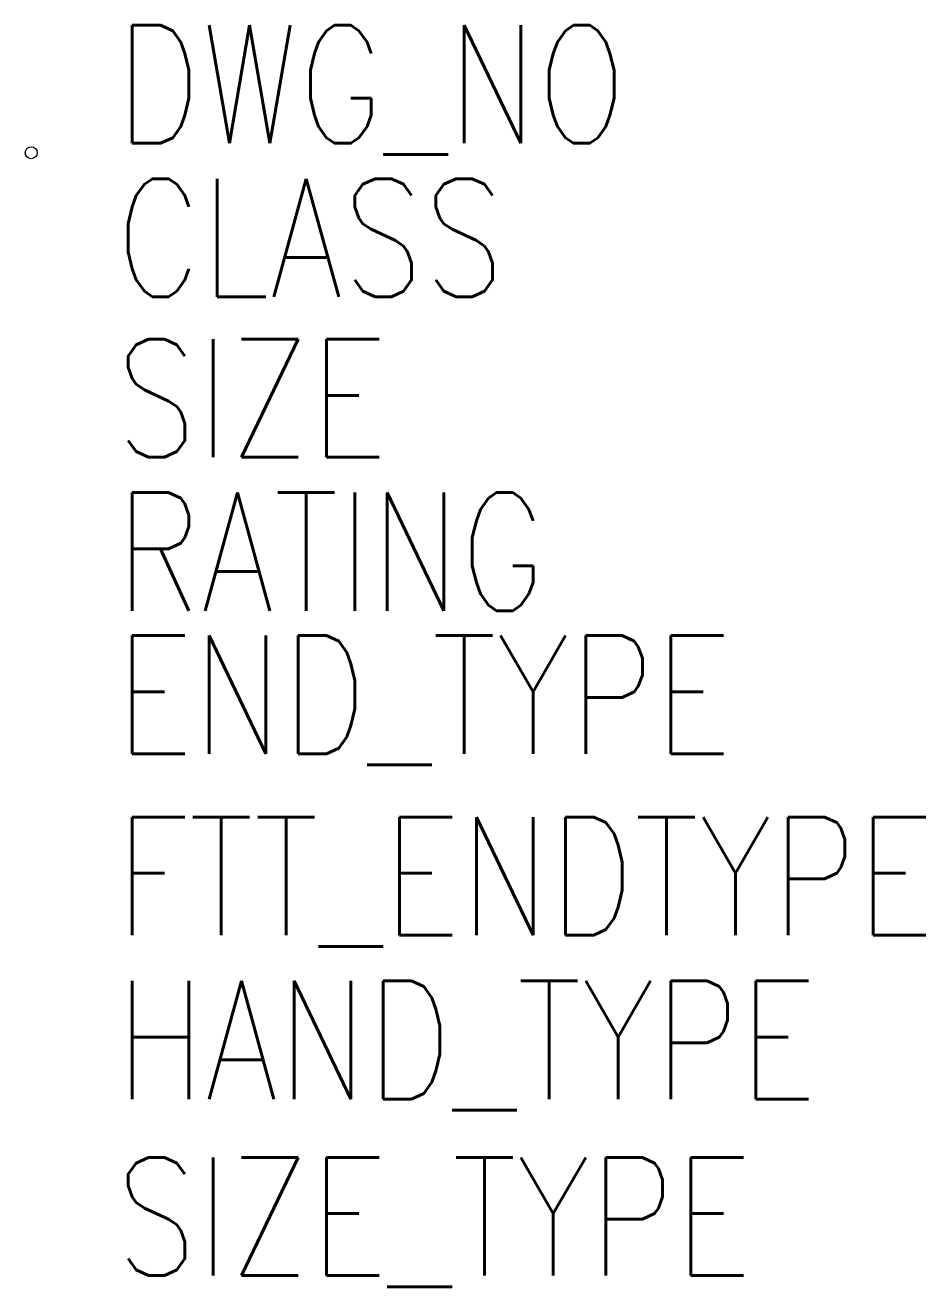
# Model space of a CAD drawing. Extents: x 315.5 to 334.5, y 203.4 to 230.1.
import ezdxf

# ---------------------------------------------------------------- set-up
doc = ezdxf.new("R2010")
doc.units = 0
doc.header["$LTSCALE"] = 8
doc.layers.add('GHKISO', color=6, linetype='CONTINUOUS')
doc.styles.get("Standard").update_dxf_attribs({"font": 'SIMPLEX.shx', "width": 0.8})

msp = doc.modelspace()

# ---------------------------------------------------------------- linework, layer by layer
at = {"layer": 'GHKISO', "color": 0}
msp.add_circle((315.584, 227.443), 0.126, dxfattribs=at)

# ---------------------------------------------------------------- texts
at = {"layer": 'GHKISO', "color": 0, "width": 0.8, "flags": 1}
for tag, p in [('DWG_NO', (317.38, 227.643)), ('CLASS', (317.38, 224.394)), ('SIZE', (317.38, 220.997)), ('RATING', (317.38, 217.748)), ('END_TYPE', (317.38, 214.721)), ('FTT_ENDTYPE', (317.38, 210.881)), ('HAND_TYPE', (317.38, 207.411)), ('SIZE_TYPE', (317.38, 203.676))]:
    msp.add_attdef(tag, p, '', height=2.5, dxfattribs=at)

doc.saveas('drawing.dxf')
